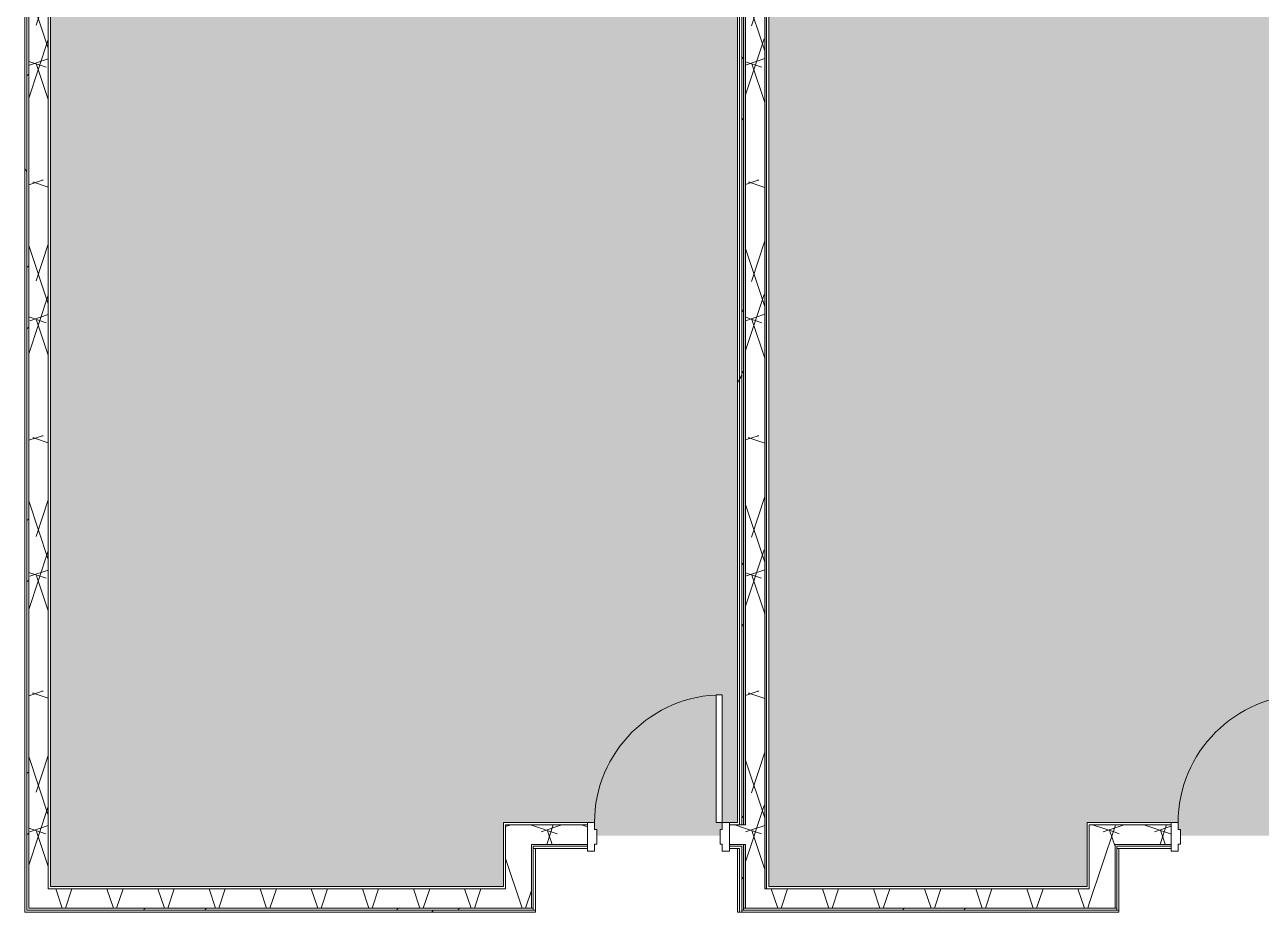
# Model space of a CAD drawing. Header units: inches. Extents: x -1551 to 2054, y 9767 to 12269.
# Drawn here: x 555.2 to 903.6, y 10450.9 to 10701 of the extents above; entities that cross this region are included whole.
import ezdxf

# ---------------------------------------------------------------- set-up
doc = ezdxf.new("R2010")
doc.units = ezdxf.units.IN
doc.header["$MEASUREMENT"] = 0
for name, color, linetype, lineweight in [('A-AREA-PATT-1', 9, 'Continuous', 9), ('A-AREA-PATT-2', 254, 'Continuous', 9), ('A-DOOR', 31, 'Continuous', 9), ('A-DOOR-FRAM', 31, 'Continuous', 9), ('A-WALL', 113, 'Continuous', 9), ('A-WALL-PATT-1', 8, 'Continuous', 9), ('A-WALL-PATT-2', 253, 'Continuous', 9), ('A-WALL-PATT-3', 7, 'Continuous', 9), ('A-WALL-PATT-5', 111, 'Continuous', 9), ('I-WALL', 2, 'Continuous', 9), ('I-WALL-1', 1, 'Continuous', 5)]:
    doc.layers.add(name, color=color, linetype=linetype, lineweight=lineweight)
pattern_1 = [(0, (3964.78, 0), (115.2, 28.8), [4.752, -81.648, 4.752, -81.648, -460.8]), (0, (3964.78, 0), (115.2, 28.8), [-172.8, 4.752, -168.048, 4.752, -81.648, -201.6]), (0, (3964.78, 0), (115.2, 28.8), [-432, 4.752, -52.848, 4.752, -139.248]), (120, (4007.98, 14.4), (-82.54153, 85.36613), [4.752, -81.648, 4.752, -81.648, -460.8]), (120, (4007.98, 14.4), (-82.54153, 85.36613), [-172.8, 4.752, -168.048, 4.752, -81.648, -201.6]), (120, (4007.98, 14.4), (-82.54153, 85.36613), [-432, 4.752, -52.848, 4.752, -139.248]), (240, (4022.38, 72), (-32.65847, -114.16613), [4.752, -81.648, 4.752, -81.648, -460.8]), (240, (4022.38, 72), (-32.65847, -114.16613), [-172.8, 4.752, -168.048, 4.752, -81.648, -201.6]), (240, (4022.38, 72), (-32.65847, -114.16613), [-432, 4.752, -52.848, 4.752, -139.248])]
pattern_2 = [(161.57, (3966.5794, 1.8), (-14.4010124, -0.0012439), [0, -102.456, 11.376, 0]), (18.43, (3962.9794, 1.8), (-14.4010124, 0.0012439), [0, -102.456, 11.376, 0]), (108.43, (3966.5794, 1.8), (7.1973965, -36.003153), [34.146, -79.686]), (71.57, (3962.9794, 1.8), (7.1973965, 36.003153), [34.146, -79.686])]
pattern_3 = [(45, (3964.78, 0), (-35.63818, 35.63818), []), (45, (3964.78, 54), (-35.63818, 35.63818), [])]

# ---------------------------------------------------------------- blocks, each defined once
blk = doc.blocks.new('HOLLOW METAL - UNIT DOOR-2191978-KEY PLAN - 1ST FLOOR')
at = {"layer": 'A-DOOR'}
for p, q in [((18, 39.875), (16.25, 39.875)), ((16.25, 39.875), (16.25, 3.875)), ((18, 3.875), (18, 39.875)), ((16.25, 3.875), (18, 3.875))]:
    blk.add_line(p, q, dxfattribs=at)
blk.add_arc((18, 3.875), 36, 90, 180, dxfattribs=at)
at = {"layer": 'A-DOOR-FRAM'}
for p, q in [((-18, 3.875), (-20, 3.875)), ((-20, 3.875), (-20, -4.125)), ((-18, 1.9375), (-18, 3.875)), ((18, 3.875), (18, 1.9375)), ((20, 3.875), (18, 3.875)), ((20, -4.125), (20, 3.875)), ((-17.375, 1.9375), (-18, 1.9375)), ((-17.375, -2.1875), (-17.375, 1.9375)), ((18, 1.9375), (17.375, 1.9375)), ((17.375, 1.9375), (17.375, -2.1875)), ((-18, -4.125), (-18, -2.1875)), ((-18, -2.1875), (-17.375, -2.1875)), ((17.375, -2.1875), (18, -2.1875)), ((18, -2.1875), (18, -4.125)), ((-20, -4.125), (-18, -4.125)), ((18, -4.125), (20, -4.125))]:
    blk.add_line(p, q, dxfattribs=at)

msp = doc.modelspace()

# ---------------------------------------------------------------- hatches: boundary and pattern name
at = {"layer": 'A-AREA-PATT-1'}
h = msp.add_hatch(color=256, dxfattribs=at)
h.paths.add_polyline_path([(916.21, 10476.16), (914.46, 10476.16), (914.46, 10512.16), (916.21, 10512.16), (916.21, 10476.83)], flags=0)
h.paths.add_polyline_path([(786.57, 10458.16), (854.54, 10458.16), (854.54, 10476.16), (880.21, 10476.16), (880.21, 10474.23), (880.83, 10474.23), (880.83, 10472.54), (915.58, 10472.54), (915.58, 10474.23), (916.21, 10474.23), (916.21, 10476.16), (927.33, 10476.16), (927.33, 10458.16), (1044.02, 10458.16), (1044.02, 10813.49), (1048.46, 10813.49), (1048.46, 10813.86), (971.89, 10813.86), (971.89, 10793.05), (944.02, 10793.05), (944.02, 10813.86), (904.01, 10813.86), (903.88, 10813.86), (903.26, 10813.86), (903.26, 10816.68), (867.26, 10816.68), (867.26, 10813.86), (866.63, 10813.86), (866.51, 10813.86), (764.89, 10813.86), (764.89, 10458.16)], flags=0)
at = {"layer": 'A-AREA-PATT-2'}
h = msp.add_hatch(color=256, dxfattribs=at)
h.paths.add_polyline_path([(751.77, 10476.16), (750.02, 10476.16), (750.02, 10512.16), (751.77, 10512.16), (751.77, 10483.87)], flags=0)
h.paths.add_polyline_path([(568.15, 10458.16), (690.11, 10458.16), (690.11, 10476.16), (715.77, 10476.16), (715.77, 10474.23), (716.39, 10474.23), (716.39, 10472.54), (751.14, 10472.54), (751.14, 10474.23), (751.77, 10474.23), (751.77, 10476.16), (756.02, 10476.16), (756.02, 10813.86), (748.96, 10813.86), (748.96, 10793.05), (721.08, 10793.05), (721.08, 10813.86), (635.21, 10813.86), (635.08, 10813.86), (634.46, 10813.86), (634.46, 10816.68), (598.46, 10816.68), (598.46, 10813.86), (597.83, 10813.86), (597.71, 10813.86), (562.48, 10813.86), (562.48, 10458.16)], flags=0)
at = {"layer": 'A-WALL-PATT-1'}
h = msp.add_hatch(dxfattribs=at)
h.set_pattern_fill('FP_17', color=256, style=0, pattern_type=2)
h.set_pattern_definition(pattern_3)
h.paths.add_polyline_path([(757.27, 10451.54), (757.77, 10451.54), (757.77, 10470.04), (757.27, 10470.04), (757.27, 10452.04)], flags=0)
h.paths.add_polyline_path([(757.27, 10475.54), (757.77, 10475.54), (757.77, 10814.49), (757.27, 10814.49), (757.27, 10483.87)], flags=0)
at = {"layer": 'A-WALL-PATT-2'}
h = msp.add_hatch(dxfattribs=at)
h.set_pattern_fill('FP_4', color=256, style=0, pattern_type=2)
h.set_pattern_definition(pattern_2)
h.paths.add_polyline_path([(763.77, 10457.54), (763.77, 10814.49), (758.27, 10814.49), (758.29, 10457.54)], flags=0)
at = {"layer": 'A-WALL-PATT-3'}
h = msp.add_hatch(dxfattribs=at)
h.set_pattern_fill('FP_3', color=256, style=0, pattern_type=2)
h.set_pattern_definition(pattern_1)
h.paths.add_polyline_path([(756.64, 10450.91), (756.64, 10468.91), (756.02, 10468.91), (756.02, 10450.91)], flags=0)
h.paths.add_polyline_path([(756.64, 10475.54), (756.64, 10814.49), (756.02, 10814.49), (756.02, 10475.54)], flags=0)
h = msp.add_hatch(dxfattribs=at)
h.set_pattern_fill('FP_3', color=256, style=0, pattern_type=2)
h.set_pattern_definition(pattern_1)
h.paths.add_polyline_path([(756.64, 10450.91), (757.27, 10450.91), (757.27, 10469.54), (756.64, 10469.54), (756.64, 10452.04)], flags=0)
h.paths.add_polyline_path([(756.64, 10475.54), (757.27, 10475.54), (757.27, 10814.49), (756.64, 10814.49), (756.64, 10483.87)], flags=0)
at = {"layer": 'A-WALL-PATT-5'}
h = msp.add_hatch(dxfattribs=at)
h.set_pattern_fill('FP_3', color=256, style=0, pattern_type=2)
h.set_pattern_definition(pattern_1)
h.paths.add_polyline_path([(555.23, 10450.91), (555.86, 10450.91), (555.86, 10814.49), (555.23, 10814.49), (555.23, 10457.54)], flags=0)
h = msp.add_hatch(dxfattribs=at)
h.set_pattern_fill('FP_17', color=256, style=0, pattern_type=2)
h.set_pattern_definition(pattern_3)
h.paths.add_polyline_path([(555.86, 10451.54), (556.36, 10451.54), (556.36, 10814.49), (555.86, 10814.49), (555.86, 10457.54)], flags=0)
h = msp.add_hatch(dxfattribs=at)
h.set_pattern_fill('FP_4', color=256, style=0, pattern_type=2)
h.set_pattern_definition(pattern_2)
h.paths.add_polyline_path([(556.36, 10452.04), (561.86, 10452.04), (561.86, 10814.49), (556.36, 10814.49), (556.36, 10464.13)], flags=0)
h = msp.add_hatch(dxfattribs=at)
h.set_pattern_fill('FP_4', color=256, style=0, pattern_type=2)
h.set_pattern_definition(pattern_2)
h.paths.add_polyline_path([(697.98, 10452.04), (697.98, 10475.54), (690.73, 10475.54), (690.73, 10452.04)], flags=0)
h = msp.add_hatch(dxfattribs=at)
h.set_pattern_fill('FP_4', color=256, style=0, pattern_type=2)
h.set_pattern_definition(pattern_2)
h.paths.add_polyline_path([(753.77, 10470.04), (758.27, 10470.04), (758.27, 10475.54), (753.77, 10475.54), (753.77, 10470.1)], flags=0)
h.paths.add_polyline_path([(713.77, 10470.04), (713.77, 10475.54), (697.98, 10475.54), (697.98, 10470.04), (703.22, 10470.04)], flags=0)
h = msp.add_hatch(dxfattribs=at)
h.set_pattern_fill('FP_4', color=256, style=0, pattern_type=2)
h.set_pattern_definition(pattern_2)
h.paths.add_polyline_path([(862.42, 10452.04), (862.42, 10475.54), (855.17, 10475.54), (855.17, 10452.04)], flags=0)
h = msp.add_hatch(dxfattribs=at)
h.set_pattern_fill('FP_4', color=256, style=0, pattern_type=2)
h.set_pattern_definition(pattern_2)
h.paths.add_polyline_path([(918.21, 10470.04), (921.21, 10470.04), (921.21, 10475.54), (918.21, 10475.54), (918.21, 10470.1)], flags=0)
h.paths.add_polyline_path([(863.54, 10470.04), (878.21, 10470.1), (878.21, 10475.54), (862.42, 10475.54), (862.42, 10470.04), (862.92, 10470.04)], flags=0)
h = msp.add_hatch(dxfattribs=at)
h.set_pattern_fill('FP_4', color=256, style=0, pattern_type=2)
h.set_pattern_definition(pattern_2)
h.paths.add_polyline_path([(690.11, 10452.04), (690.73, 10452.04), (690.73, 10457.54), (561.86, 10457.54), (561.86, 10452.04), (568.15, 10452.04)], flags=0)
h = msp.add_hatch(dxfattribs=at)
h.set_pattern_fill('FP_4', color=256, style=0, pattern_type=2)
h.set_pattern_definition(pattern_2)
h.paths.add_polyline_path([(838.3, 10452.04), (855.17, 10452.04), (855.17, 10457.54), (758.27, 10457.54), (758.27, 10452.04), (763.77, 10452.04)], flags=0)
h = msp.add_hatch(dxfattribs=at)
h.set_pattern_fill('FP_17', color=256, style=0, pattern_type=2)
h.set_pattern_definition(pattern_3)
h.paths.add_polyline_path([(698.46, 10451.54), (698.48, 10451.54), (698.48, 10452.04), (556.36, 10452.04), (556.36, 10451.54), (697.98, 10451.54)], flags=0)
h = msp.add_hatch(dxfattribs=at)
h.set_pattern_fill('FP_17', color=256, style=0, pattern_type=2)
h.set_pattern_definition(pattern_3)
h.paths.add_polyline_path([(862.92, 10451.54), (862.92, 10452.04), (757.77, 10452.04), (757.77, 10451.54), (862.9, 10451.54)], flags=0)
h = msp.add_hatch(dxfattribs=at)
h.set_pattern_fill('FP_3', color=256, style=0, pattern_type=2)
h.set_pattern_definition(pattern_1)
h.paths.add_polyline_path([(562.48, 10450.91), (699.11, 10450.91), (699.11, 10451.54), (555.86, 10451.49), (555.86, 10450.91), (561.86, 10450.91)], flags=0)
at = {"layer": 'I-WALL-1'}
h = msp.add_hatch(color=256, dxfattribs=at)
h.paths.add_polyline_path([(757.77, 10452.04), (758.27, 10452.04), (758.27, 10470.04), (757.77, 10470.04), (757.77, 10452.04)], flags=0)
h.paths.add_polyline_path([(757.77, 10475.54), (758.27, 10475.54), (758.27, 10814.49), (757.77, 10814.49), (757.77, 10483.87)], flags=0)
msp.add_hatch(color=256, dxfattribs=at).paths.add_polyline_path([(763.97, 10457.54), (764.27, 10457.54), (764.27, 10814.49), (763.77, 10814.49), (763.77, 10457.54)], flags=0)

# ---------------------------------------------------------------- linework, layer by layer
at = {"layer": 'A-WALL'}
for p, q in [((555.86, 10451.54), (555.86, 10814.49)), ((556.36, 10452.04), (556.36, 10814.49)), ((561.86, 10457.54), (561.86, 10814.49)), ((756.64, 10814.49), (756.64, 10475.54)), ((757.27, 10814.49), (757.27, 10475.54)), ((757.77, 10814.49), (757.77, 10475.54)), ((758.27, 10814.49), (758.27, 10475.54)), ((763.77, 10814.49), (763.77, 10457.54)), ((764.27, 10814.49), (764.27, 10457.54)), ((713.77, 10475.54), (690.73, 10475.54)), ((690.73, 10457.54), (690.73, 10475.54)), ((758.27, 10475.54), (753.77, 10475.54)), ((878.21, 10475.54), (855.17, 10475.54)), ((855.17, 10457.54), (855.17, 10475.54)), ((713.77, 10470.04), (697.98, 10470.04)), ((697.98, 10452.04), (697.98, 10470.04)), ((713.77, 10469.54), (698.48, 10469.54)), ((698.48, 10451.54), (698.48, 10469.54)), ((758.27, 10470.04), (753.77, 10470.04)), ((757.27, 10469.54), (753.77, 10469.54)), ((757.27, 10469.54), (757.27, 10450.91)), ((757.77, 10470.04), (757.77, 10451.54)), ((758.27, 10470.04), (758.27, 10452.04)), ((878.21, 10470.04), (862.42, 10470.04)), ((862.42, 10452.04), (862.42, 10470.04)), ((878.21, 10469.54), (862.92, 10469.54)), ((862.92, 10451.54), (862.92, 10469.54)), ((698.48, 10468.91), (699.11, 10468.91)), ((756.02, 10468.91), (756.64, 10468.91)), ((756.64, 10468.91), (756.64, 10450.91)), ((862.92, 10468.91), (863.54, 10468.91)), ((561.86, 10457.54), (690.73, 10457.54)), ((763.77, 10457.54), (855.17, 10457.54)), ((556.36, 10452.04), (698.48, 10452.04)), ((757.77, 10452.04), (862.92, 10452.04)), ((555.86, 10451.54), (699.11, 10451.54)), ((757.27, 10451.54), (863.54, 10451.54))]:
    msp.add_line(p, q, dxfattribs=at)
at = {"layer": 'I-WALL'}
for p, q in [((555.23, 10814.49), (555.23, 10450.91)), ((562.48, 10458.16), (562.48, 10814.49)), ((756.02, 10814.49), (756.02, 10476.16)), ((764.89, 10458.16), (764.89, 10814.49)), ((713.77, 10476.16), (690.11, 10476.16)), ((690.11, 10476.16), (690.11, 10458.16)), ((756.02, 10476.16), (753.77, 10476.16)), ((878.21, 10476.16), (854.54, 10476.16)), ((854.54, 10476.16), (854.54, 10458.16)), ((699.11, 10468.91), (713.77, 10468.91)), ((699.11, 10450.91), (699.11, 10468.91)), ((753.77, 10468.91), (756.02, 10468.91)), ((756.02, 10468.91), (756.02, 10450.91)), ((863.54, 10468.91), (878.21, 10468.91)), ((863.54, 10450.91), (863.54, 10468.91)), ((690.11, 10458.16), (562.48, 10458.16)), ((854.54, 10458.16), (764.89, 10458.16)), ((555.23, 10450.91), (699.11, 10450.91)), ((756.02, 10450.91), (863.54, 10450.91))]:
    msp.add_line(p, q, dxfattribs=at)

# ---------------------------------------------------------------- block references
at = {"layer": 'A-DOOR'}
for p in [(733.77, 10472.29), (898.21, 10472.29)]:
    msp.add_blockref('HOLLOW METAL - UNIT DOOR-2191978-KEY PLAN - 1ST FLOOR', p, dxfattribs=at)

doc.saveas('drawing.dxf')
